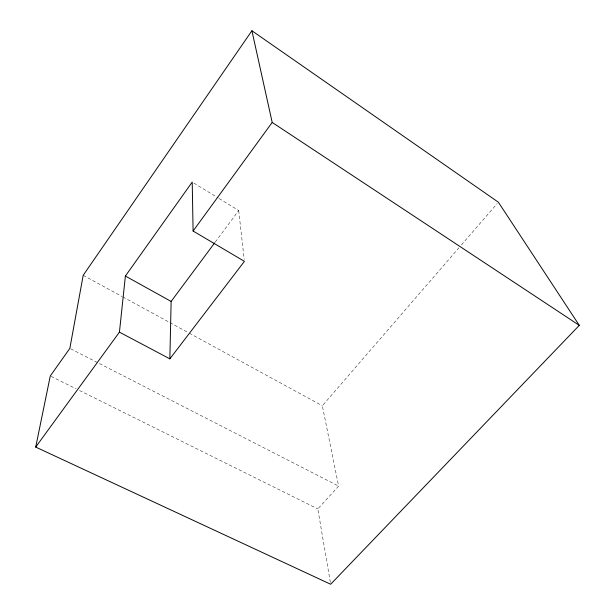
<?xml version="1.0" encoding="UTF-8"?>
<svg xmlns="http://www.w3.org/2000/svg" width="615" height="615" viewBox="0 0 615 615"><rect width="100%" height="100%" fill="white"/><g stroke="black" fill="none" stroke-linecap="round" stroke-linejoin="round"><path stroke-width="0.46" stroke-dasharray="3.08 2.31" d="M215.227 242.11L238.705 210.522L219.132 198.545M330.34 582.367L317.817 508.92L338.634 486.104L322.337 405.762L458.905 247.845M461.411 244.947L497.12 203.657M51.145 376.395L76.091 388.795M79.535 390.502L317.817 508.92M70.694 348.828L338.634 486.104M83.194 275.305L121.931 296.438M122.769 296.891L169.087 322.16M169.924 322.614L188.451 332.723M189.297 333.184L322.337 405.762M193.848 183.07L218.317 198.045M238.705 210.522L244.209 259.469"/><path stroke-width="0.92" d="M169.855 358.853L244.424 261.344L193.095 231.025L192.218 182.071L125.391 276.05L119.433 332.138L169.855 358.853L171.131 301.435L214.658 242.879M35.708 447.074L50.284 375.965L69.841 348.39L83.194 275.305L251.912 30.75L498.373 202.212L579.292 325.35L330.655 584.25L35.708 447.074L119.433 332.138M193.095 231.025L272.199 122.431L251.912 30.75M125.391 276.05L171.131 301.435M272.199 122.431L579.292 325.35"/></g></svg>
